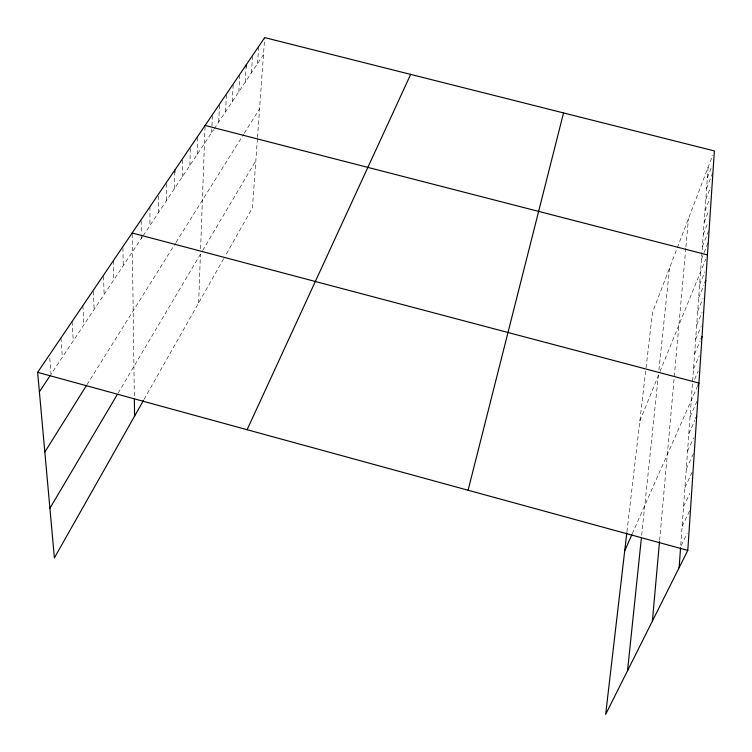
<?xml version="1.0" encoding="UTF-8"?>
<svg xmlns="http://www.w3.org/2000/svg" width="752" height="752" viewBox="0 0 752 752"><rect width="100%" height="100%" fill="white"/><g stroke="black" fill="none" stroke-linecap="round" stroke-linejoin="round"><path stroke-width="0.56" stroke-dasharray="3.76 2.82" d="M158.371 212.816L158.465 195.36M166.559 200.493L166.756 183.121M174.539 188.498L174.812 172.358M182.313 176.805L182.689 159.612M189.88 165.421L190.341 148.313M197.259 154.32L197.795 137.306M198.641 302.924L200.417 254.251M200.615 248.78L205.108 125.443M211.679 132.625L211.904 127.022M211.951 125.894L212.365 115.799M218.719 122.031L219.481 105.299M225.591 111.7L226.408 95.062M232.283 101.623L233.176 85.079M238.826 91.791L239.766 75.416M245.208 82.184L246.13 67.078M251.431 72.812L252.484 56.644M257.522 63.666L258.697 46.436M257.419 138.725L252.437 207.853L225.497 255.473M257.504 137.56L264.695 37.6M708.13 167.235L680.654 546.657L687.178 533.394M659.626 540.368L685.805 248.179M685.909 247.06L688.456 218.606M641.663 535.311L658.348 375.558M658.912 370.087L669.59 267.872M626.952 531.645L645.789 370.059M646.043 367.878L652.492 312.503L712.708 155.288M707.369 177.745L711.571 166.831M706.589 188.508L712.567 173.092M705.79 199.534L710.621 187.145M704.972 210.842L709.86 198.396M704.135 222.432L708.666 210.974M703.27 234.314L707.858 222.808M702.387 246.506L708.704 230.742M701.484 259.017L703.618 253.744M704.041 252.681L707.876 243.197M639.849 420.998L659.589 372.494M660.012 371.469L705.724 259.149M699.623 284.651L704.859 271.895M698.674 297.783L703.966 284.989M697.696 311.262L703.054 298.431M696.7 325.118L702.114 312.24M695.666 339.34L701.146 326.434M694.604 353.966L700.159 341.023M693.523 369.006L699.247 355.781M694.632 379.384L698.194 371.225M632.282 533.732L698.025 385.08M690.054 416.796L697.377 400.431M688.832 433.678L694.857 420.368M687.572 451.078L693.682 437.758M686.275 469.013L693.889 452.61M684.94 487.503L692.648 471.119M683.549 506.594L689.904 493.293M682.13 526.297L690.054 509.95M144.027 399.444L223.87 258.34M118.13 393.117L202.1 251.412M202.664 250.463L255.83 160.731M86.941 384.742L175.442 243.272M176.062 242.276L243.648 134.251M244.25 133.283L259.572 108.796M142.532 236.636L51.042 374.28L49.764 358.29M143.153 235.714L213.596 129.739M214.235 128.78L263.463 54.727M60.968 337.93L62.322 357.303M72.098 321.536L73.264 340.853M82.88 305.641L83.867 324.902M93.38 291.362L94.15 309.42M103.513 276.407L104.143 294.399M113.317 260.775L113.834 279.819M122.896 247.803L123.253 265.653M132.164 234.107L134.335 397.394M141.179 220.806L141.273 234.079M141.273 235.179L141.301 238.497M149.939 206.772L149.949 225.487"/><path stroke-width="1.13" d="M174.812 172.358L174.849 170.055M246.13 67.078L246.28 64.757M626.82 532.754L605.651 714.4L687.789 550.408L714.372 150.945L264.695 37.6L37.628 372.343L54.388 557.881L143.482 400.412M679.131 567.694L680.569 547.823M652.388 621.077L659.523 541.515M627.535 670.709L641.315 538.676M468.092 490.238L563.539 112.922M704.85 282.855L705.733 280.722M701.08 338.87L702.011 336.708M624.715 550.849L631.83 534.757M698.025 385.08L698.928 383.041L132.155 232.998M695.788 418.319L696.709 416.27M247.107 429.712L410.667 74.392M49.905 508.258L116.983 395.054M44.829 452.055L86.348 385.682M39.386 391.811L50.393 375.257M205.108 125.443L707.453 254.909M37.628 372.343L687.789 550.408M134.345 398.513L134.58 416.147"/></g></svg>
